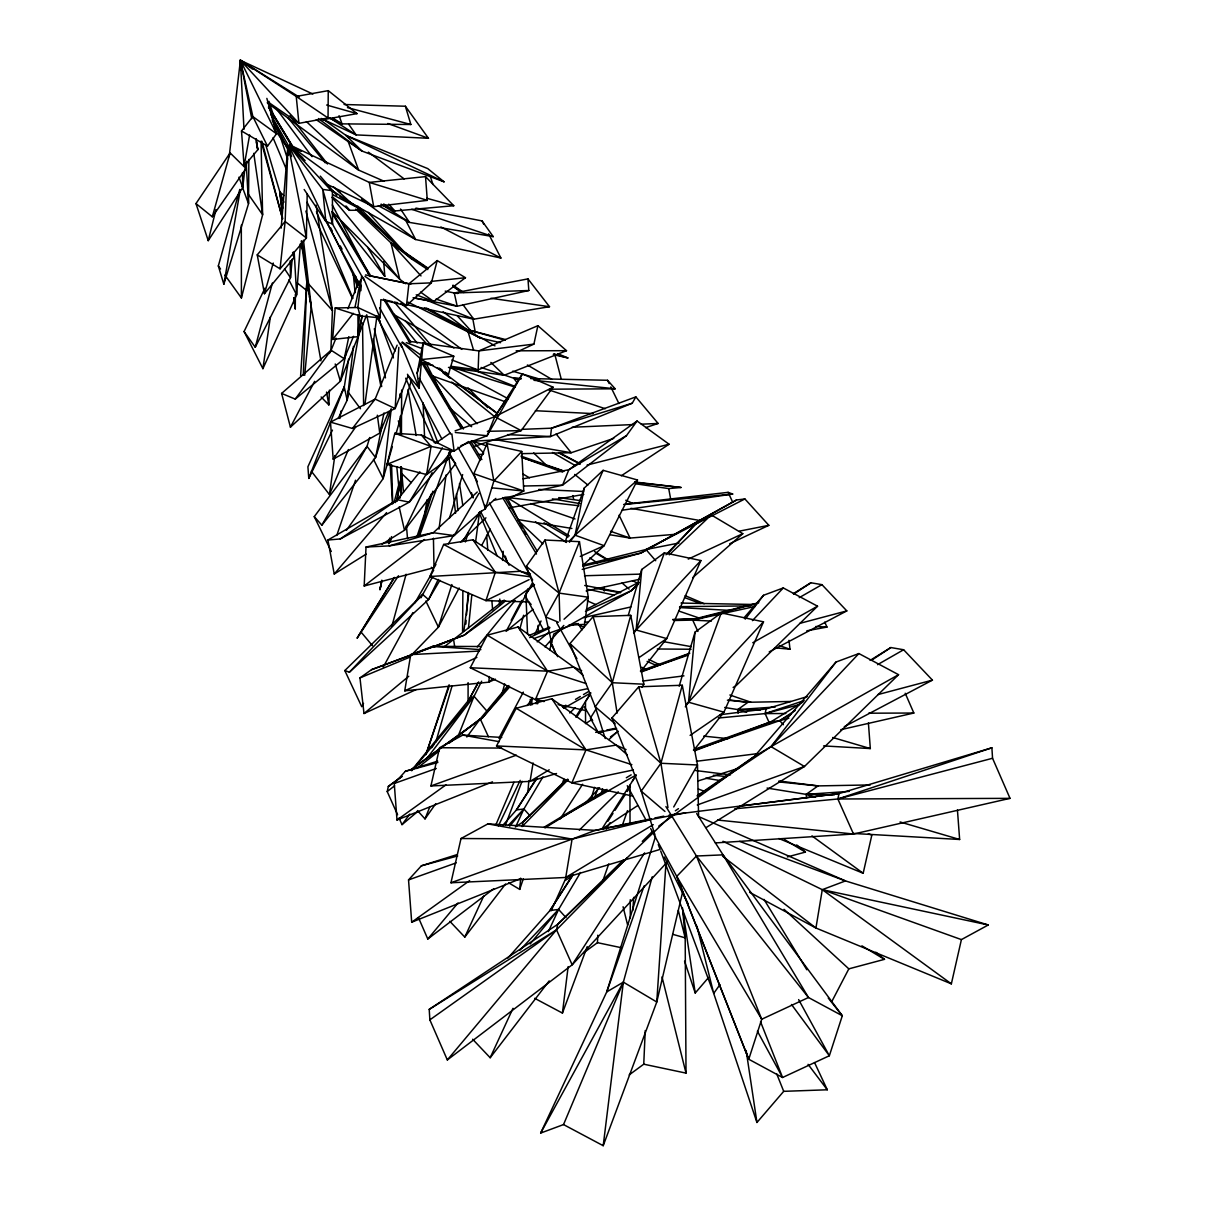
<?xml version="1.0" encoding="UTF-8"?>
<svg xmlns="http://www.w3.org/2000/svg" width="1206" height="1206" viewBox="0 0 1206 1206"><rect width="100%" height="100%" fill="white"/><g stroke="black" fill="none" stroke-linecap="round" stroke-linejoin="round"><path stroke-width="1.5" d="M468.064 703.249L468.109 682.626M401.281 466.647L401.161 492.741L399.955 498.229M401.432 434.974L401.658 390.066M248.858 159.418L248.526 203.724L223.834 284.209L218.331 265.938L239.783 189.417M293.721 297.822L295.274 308.857L295.38 294.279M267.807 101.832L298.937 123.344L328.047 117.992L328.243 90.646L296.224 96.435L240.401 60.3L229.185 156.554M462.576 631.688L462.878 590.91M307.183 193.94L306.399 237.974L280.063 268.817L257.24 254.858L285.144 221.512L287.963 146.001M531.816 704.997L531.952 697.475M303.294 375.322L306.821 282.008L301.244 241.019M321.143 396.985L328.846 404.915L329.404 390.126M330.866 351.263L332.419 310.56L316.078 205.126M583.855 952.65L597.452 942.67L597.784 935.193M629.185 1074.893L643.748 1064.189L645.24 1030.572M435.924 564.498L434.009 567.664L364.182 585.98L366.021 547.027L433.331 532.72L454.134 535.585L481.722 510.997M294.219 252.25L293.902 257.888L264.446 293.721L257.24 254.858M398.809 347.358L395.176 408.548L352.438 428.477L330.489 422.115L333.188 459.169L379.769 433.09L388.829 411.457M359.433 314.6L358.076 336.64L332.63 339.459L335.178 307.982L357.881 307.515L380.086 317.856L380.84 299.631L406.467 305.585L431.386 282.852L437.22 260.556L465.471 277.712L433.738 301.47L413.356 297.792M360.88 290.706L361.227 285.189M300.611 375.835L306.821 282.008L311.254 306.279L304.696 375.322M665.938 863.662L656.773 1002.005L603.211 1145.7L563.534 1124.58L540.665 1133.067L606.739 991.905L644.185 885.792M632.803 910.485L633.693 897.37M499.435 604.598L499.827 599.065M502.57 560.428L503.219 551.278M465.878 624.06L466.134 620.351M466.541 614.759L468.154 592.432M300.369 244.26L296.631 294.837L262.908 368.659L244.079 331.544L264.928 288.204M281.164 228.13L287.571 149.755M508.691 882.837L519.726 889.41L520.675 878.179M527.881 792.116L528.831 780.885M292.169 259.169L290.495 277.727L255.25 347.268L244.079 331.544M640.989 671.094L666.722 638.592L700.897 560.549L664.4 552.83L641.728 569.473L636.135 629.984L633.979 633.06M693.963 750.057L723.932 712.188L763.504 621.829L721.248 612.904L695.018 632.17L688.536 702.224L685.31 706.822M402.035 342.398L421.467 359.569L448.451 374.448L453.773 356.207L423.11 343.017L419.13 388.091L408.216 375.548L395.176 408.548L375.141 399.111L330.489 422.115M468.441 628.296L471.832 594.799M489.35 676.566L488.777 682.174L404.734 690.827L410.733 654.617L432.622 646.356L481.194 646.506M280.063 268.817L285.144 221.512L306.399 237.974L288.762 147.841M246.838 161.197L246.024 168.523L212.316 216.809L195.975 203.573L230.105 152.906L246.024 168.523L245.738 162.916M244.848 168.976L242.753 187.608L208.231 240.657L195.975 203.573M353.448 346.424L347.177 400.166L338.193 418.467M391.091 410.206L383.131 478.616L346.424 530.263M361.664 276.023L357.881 307.515L360.142 315.972L380.086 317.856L363.292 277.531M534.68 998.312L562.433 1013.085L568.147 966.609M603.211 1145.7L623.351 982.151L652.22 876.807M438.999 529.117L446.039 475.013M463.903 630.678L468.817 593.503M475.601 541.991L479.521 512.264L485.43 508.857L493.857 481.043L521.761 451.436L487.073 443.657L473.852 473.702L485.43 508.857L484.993 505.193M311.314 471.169L329.464 494.596L334.816 455.612M339.911 418.482L340.936 411.05M343.74 390.623L348.579 359.192M364.966 404.04L376.845 316.816L380.252 321.324M262.908 368.659L270.34 317.027M424.467 516.53L426.954 499.857M421.391 435.034L431.024 446.386L426.607 474.561L387.005 464.385L394.859 433.271L421.391 435.034L454.119 451.089L468.561 441.532M533.097 762.976L530.052 781.382L430.904 785.95L439.587 747.735L462.787 735.087L501.756 737.439M223.834 284.209L240.311 189.644M256.154 138.69L257.798 149.74L244.109 166.111L249.627 134.936M362.222 315.399L347.177 400.166L344.238 386.915L307.907 466.767L308.781 478.39L332.464 430.12M389.01 543.62L389.674 539.926M396.789 501.274L401.869 473.672L401.749 468.018M362.071 315.655L358.076 336.64L357.926 314.796M381.955 580.493L379.95 589.628L381.699 580.433M388.649 543.62L389.689 538.087M396.653 501.274L401.869 473.672L411.216 482.641M583.719 564.574L604.146 545.685L637.507 480.003L603.106 470.325L584.262 488.038L575.066 535.193L569.443 542.248M400.678 343.378L419.13 388.091L417.11 373.242L423.11 343.017M346.318 351.67L340.378 381.186L290.42 427.165L281.616 393.412L331.092 350.237L335.992 338.132M382.242 424.467L375.579 457.541L321.851 525.168L314.253 516.635L367.031 446.371L369.714 437.507M348.836 336.67L344.238 358.74L295.244 399.096L281.616 393.412M354.986 307.259L360.745 279.686M383.975 412.995L379.769 433.09L377.342 415.211M397.573 814.713L387.216 791.573L388.317 786.448L401.884 776.483M807.176 696.616L766.127 708.902L765.132 713.59L769.639 723.675M379.95 589.628L381.94 580.433M451.195 366.338L478.134 369.971L533.911 344.102L537.876 325.695L566.519 350.69L504.214 375.247L448.481 367.423M390.352 542.097L391.558 536.61M658.28 844.532L660.089 849.416L565.735 877.471L450.954 882.762L461.009 838.532L487.872 823.894L595.267 830.376L685.671 812.769M778.865 838.517L863.164 873.265L871.848 835.049L868.32 833.783M749.589 892.289L815.934 928.017L951.353 983.855L961.408 939.61L988.272 924.972L845.466 880.923L739.685 841.396M682.551 892.289L656.773 1002.005L623.351 982.151L606.739 991.905L655.491 836.587M208.231 240.657L215.98 209.588M536.127 703.837L537.484 698.44M549.785 649.823L553.78 634.024L631.281 590.714L638.125 584.367M224.934 275.089L241.411 297.988L262.606 214.743L261.054 141.132L282.551 218.783L279.837 191.875L265.787 145.006M394.166 502.254L398.658 485.098L396.774 466.556M255.25 347.268L272.375 283.048M391.89 626.11L406.12 574.237M615.135 723.811L595.251 706.806L569.971 643.582L593.096 616.658L630.738 615.331L612.301 682.717L595.251 706.806L605.231 738.539M601.583 792.402L602.578 788.799M664.958 811.457L641.215 791.136L611.955 717.947L638.713 686.802L682.279 685.249L660.933 763.262L641.215 791.136L655.009 835.049M501.726 694.807L504.711 683.953M519.635 629.698L523.615 615.226M537.635 703.837L538.63 700.249M212.316 216.809L230.105 152.906M264.446 293.721L273.234 263.029M392.342 446.552L383.131 478.616L373.468 459.275M395.915 434.07L411.457 379.905M435.863 741.886L452.054 686.018M628.22 615.588L641.728 569.473M679.174 686.229L695.018 632.17M449.401 518.309L462.652 474.591M566.609 876.641L551.202 910.711M590.804 799.548L594.648 787.307M451.873 584.563L438.411 627.165L409.814 656.818M465.35 541.946L468.154 533.067M417.11 373.242L421.467 359.569L453.773 356.207M418.663 536.037L432.864 491.234M391.181 408.698L375.579 457.541L367.031 446.371L321.851 525.168M448.949 684.963L425.884 754.7L449.491 685.31M416.914 536.745L431.024 494.174M519.726 889.41L523.283 878.797M336.76 535.479L355.529 480.229M562.011 784.503L563.88 779.166M602.563 881.586L608.789 863.843M622.507 824.814L627.497 810.628M566.73 876.672L565.478 880.229L571.855 876.476M594.317 798.508L598.07 787.85M565.237 541.72L584.262 488.038M419.371 536.233L450.004 451.285M664.4 552.83L636.135 629.984L633.557 632.411M721.248 612.904L688.536 702.224L685.943 704.651M562.433 1013.085L587.201 946.65M505.45 825.07L522.062 781.232M308.781 478.39L344.238 386.915M558.423 622.251L545.79 616.975L526.329 566.353L544.946 540.032L579.453 541.66L559.087 593.111L545.79 616.975L551.609 642.557M417.442 810.568L425.009 818.904L429.849 806.814M458.159 736.022L474.048 696.299L481.661 681.209M347.901 308.751L359.102 281.088M473.732 446.612L521.173 430.602L553.057 387.186L522.409 373.966L494.792 416.733L487.088 435.743L460.903 445.647M397.136 345.157L375.141 399.111L352.438 428.477M353.509 336.323L344.238 358.74L331.092 350.237L295.244 399.096M563.534 1124.58L623.351 982.151L540.665 1133.067M329.464 494.596L348.413 449.536M495.756 825.085L513.937 782.287M531.137 604.477L528.952 601.945L485.943 600.633L429.954 576.483L443.672 544.434L472.933 539.791L520.329 571.282L530.625 575.744M603.106 470.325L575.066 535.193L569.941 540.454M449.853 921.339L464.792 937.092L483.696 896.103M516.002 826.08L523.886 809L542.956 776.86M472.646 1039.24L490.179 1057.737L512.987 1008.306M548.368 931.605L558.589 909.445L580.508 872.496M534.982 633.994L541.057 620.984M432.11 472.707L404.477 530.248L382.121 544.177M498.364 825.899L520.193 780.357M438.245 579.423L428.522 599.608L349.378 672.224L344.81 670.551L422.718 594.483L432.728 576.558M526.69 591.739L528.334 588.513M544.117 701.56L535.374 699.661L470.28 667.747L487.239 635.185L518.037 626.984L573.574 667.039L582.95 675.194M632.577 796.02L571.885 782.875L496.54 745.941L516.183 708.239L551.82 698.741L616.115 745.112L627.21 754.775M831.763 1001.628L848.828 968.855L884.48 959.343L875.858 952.258M290.42 427.165L314.645 381.337M329.359 353.509L331.092 350.237M459.154 587.985L438.411 627.165L425.869 601.025M481.767 545.293L490.284 529.178M498.877 738.253L523.329 692.108M477.712 683.305L468.908 699.872L411.442 770.513M511.163 620.321L521.731 600.437M363.519 703.384L361.725 706.671L344.81 670.551M383.252 667.084L412.859 612.633M420.924 597.784L422.718 594.483L428.522 599.608L439.904 580.267M478.646 681.918L468.908 699.872L474.048 696.299L487.45 711.721M532.148 583.342L506.098 631.341L533.142 609.332M522.409 373.966L487.088 435.743L455.34 432.487M642.044 687.405L643.868 684.209L630.738 615.331M673.717 806.965L697.49 764.981L682.279 685.249M398.508 575.759L357.187 638.049L394.272 577.508M470.325 441.411L550.509 436.527L632.261 403.196L635.848 396.88L658.114 423.457L645.692 427.633M414.924 602.819L433.663 570.167L431.341 567.272M478.933 493.39L454.134 535.585L389.327 545.881L366.021 547.027M442.346 447.833L426.607 474.561L450.637 457.345L455.672 463.586L404.477 530.248L399.171 506.942M462.652 541.584L480.109 511.917M606.241 829.11L610.055 822.673M448.346 543.921L454.074 534.409M426.607 473.506L409.301 502.178L340.273 538.931L327.911 540.032L334.243 574.026L366.172 554.127M586.222 700.52L590.051 694.189M632.411 781.141L636.105 775.021L544.057 827.256L606.965 789.402M357.187 638.049L394.392 577.493M596.126 708.947L590.397 718.113L598.493 732.947M536.308 778.729L516.439 809.919L502.872 825.266M575.639 717.012L590.548 693.616M572.865 874.576L549.966 910.515L507.937 958.046M636.135 775.292L601.734 829.261L637.492 805.698M560.142 818.964L582.619 784.247M644.652 852.883L572.172 964.815L447.336 1059.953L429.864 1019.854L429.215 1009.377L557.669 924.369L672.134 814.683L839.014 793.578L991.89 747.795L992.553 758.273L1010.025 798.357L853.516 834.024L715.339 842.934M536.926 778.367L516.439 809.919L523.886 809L530.143 815.889M576.875 716.831L583.011 707.364M573.347 874.501L549.966 910.515L558.589 909.445L565.991 917.585M607.899 821.271L612.98 813.447M615.015 810.311L625.175 794.664M627.21 791.528L630.256 786.84M455.069 430.874L494.792 416.733L510.455 393.623M333.188 459.169L355.785 426.834M425.009 818.904L435.743 803.709M719.937 984.609L713.711 993.412L756.946 1122.485L783.704 1091.34L827.286 1089.787L814.547 1062.561M493.631 500.384L562.539 485.189L626.487 435.622L637.054 421.015L669.089 444.23L621.301 475.782M431.627 747.72L433.738 744.795M312.882 94.038L240.401 60.3L252.868 116.605L241.501 130.972L267.491 146.152L276.506 133.776L266.858 98.379M399.05 818.03L402.005 824.648L409.829 814.065M466.828 737.017L480.229 718.882L507.62 685.943M426.894 758.484L474.048 696.299L411.834 770.679M464.792 937.092L505.54 884.028M745.202 619.145L763.534 595.282L783.282 587.94L817.562 606.196L736.278 685.505L733.127 687.465M490.179 1057.737L549.182 980.9M706.113 827.572L804.462 766.488L898.56 674.682L858.883 653.546L836.014 662.034L771.026 746.635L698.485 795.357M527.082 705.585L532.841 698.244M332.63 339.459L353.283 313.334M395.116 502.631L419.869 471.817M477.229 646.989L515.113 600.482M508.857 685.536L482.702 717.585L411.156 769.79M509.686 826.216L523.886 809L508.48 825.206M530.143 943.951L558.589 909.445L519.771 950.283M452.054 450.863L409.301 502.178L397.543 499.766L327.911 540.032M418.437 917.57L427.783 939.007L458.009 902.962M447.336 1059.953L556.524 929.796L627.241 857.737M334.243 574.026L386.583 512.625M684.556 961.167L695.229 993.035L708.615 977.448M533.776 584.217L525.861 593.352L527.565 634.266M744.087 617.758L763.534 595.282M836.014 662.034L754.413 756.388L658.793 826.065M509.61 687.013L482.702 717.585L444.064 745.474M544.961 646.868L563.835 625.432M492.485 781.85L397 820.02L394.256 783.478L405.367 771.297L437.688 761.137M520.721 878.616L411.698 922.213L408.533 879.913L421.391 865.802L456.938 854.632M584.413 804.085L599.608 787.669M667.822 861.416L572.172 964.815L556.524 929.796L557.669 924.369L623.487 859.833M700.897 560.549L636.135 629.984L666.722 638.592L639.18 657.481M763.504 621.829L688.536 702.224L723.932 712.188L690.118 735.374M349.378 672.224L422.718 594.483M667.627 553.69L695.545 524.128L711.239 514.917L742.79 533.67L692.711 577.599M752.408 620.653L783.282 587.94M858.883 653.546L771.026 746.635L754.413 756.388L697.053 795.854M638.999 582.724L631.281 590.714L585.468 611.412M665.983 554.76L695.545 524.128M665.923 806.573L696.45 856.019L761.71 1019.251L748.76 1059.245L676.747 876.385L696.45 856.019L723.042 854.858L842.301 1015.753L829.351 1055.747L782.573 1077.501L748.76 1059.245L676.747 876.385L650.667 828.567M568.116 779.694L522.092 826.577L523.087 821.889L565.9 779.92M569.745 712.972L575.066 707.756M579.302 830.12L618.271 791.829M642.285 841.381L651.692 832.17M460.571 542.187L485.943 517.841M567.725 779.121L523.087 821.889L515.279 827.06M609.015 739.534L615.693 733.142M669.3 554.82L711.239 514.917M477.259 492.003L433.331 532.72L389.327 545.881M564.046 619.236L588.287 597.211L579.453 541.66M485.686 507.455L495.847 498.41M637.507 480.003L575.066 535.193L604.146 545.685L580.222 556.463M534.514 584.669L464.295 635.155L371.523 669.677L359.976 677.908L364.001 713.53L408.759 676.265M443.401 647.411L504.229 600.106M402.005 824.648L417.758 811.487M505.585 600.874L464.295 635.155L371.523 669.677M493.043 678.616L488.777 682.174L495.44 679.174M537.213 641.878L548.609 632.396M437.22 260.556L408.894 283.802L406.467 305.585L364.966 276.34M387.216 791.573L394.603 785.799M416.748 768.493L438.894 751.187M449.22 743.107L480.229 718.882L488.43 736.76M364.182 585.98L424.497 539.519M427.783 939.007L493.676 888.792M410.914 769.835L441.049 747.69M388.317 786.448L402.02 776.453M610.447 736.956L618.286 731.243M397 820.02L445.964 784.865M411.698 922.213L469.647 880.606M637.054 421.015L568.855 469.722L523.042 478.857M429.864 1019.854L556.524 929.796L429.215 1009.377M435.426 443.326L450.14 433.12M675.36 810.779L678.45 808.653M340.273 538.931L397.543 499.766M591.618 719.665L585.558 723.645L585.498 701.711M793.593 594.151L810.899 582.769L821.934 584.654L846.823 610.899L769.217 651.888M795.372 710.349L779.724 720.645L693.495 750.418M872.059 659.908L890.842 647.547L903.626 649.748L932.434 680.124L844.275 726.69M793.397 593.608L810.899 582.769M803.03 701.937L771.101 721.716L694.55 750.841M870.084 660.406L890.842 647.547M544.961 827.874L605.698 790.608M549.197 769.82L530.052 781.382L556.524 773.513M653.245 824.648L565.735 877.471L572.081 839.12L595.267 830.376L651.134 818.784M562.644 707.123L565.855 705.193M575.473 699.405L580.297 696.495M583.493 694.566L588.317 691.671M626.321 777.749L631.16 774.84M626.487 435.622L568.855 469.722L562.539 485.189L523.57 486.018M799.231 597.648L821.934 584.654M791.136 714.118L779.724 720.645L771.101 721.716L693.556 749.635M877.546 664.672L903.626 649.748M563.594 708.344L590.85 692.877M752.755 642.753L817.562 606.196M898.56 674.682L771.026 746.635L804.462 766.488L697.264 804.96M729.675 543.74L768.84 525.319L744.901 498.952L736.519 499.993L640.823 553.087L582.227 569.398M736.519 499.993L640.823 553.087L582.92 566.187M586.312 609.362L638.954 582.257M706.324 518.67L645.964 549.514L582.8 565.162M709.686 516.952L744.901 498.952M504.515 497.505L507.862 499.133L523.766 491.038L521.761 451.436M494.792 416.733L553.057 387.186M529.087 579.664L485.943 600.633L495.349 572.262L472.933 539.791M529.645 637.612L549.891 627.813M688.249 559.102L742.79 533.67M404.734 690.827L476.883 657.406M364.001 713.53L416.191 689.561M537.876 325.695L478.842 350.901L408.517 341.208M359.976 677.908L410.206 656.999M434.462 646.913L453.501 638.984L454.632 646.341M387.005 464.385L431.024 446.386L454.119 451.089L451.843 433.828M528.62 635.607L549.544 627.135M641.562 671.908L688.385 654.089M635.848 396.88L551.504 428.19L521.912 429.351M640.431 670.973L689.817 653.185M430.904 785.95L516.364 755.167M450.954 882.762L572.081 839.12L651.18 819.507M394.256 783.478L436.286 768.463M408.533 879.913L456.215 862.863M533.745 638.592L576.317 623.547L584.156 627.437L588.287 597.211L559.087 593.111L526.329 566.353M640.567 671.576L688.355 655.069M613.764 438.396L571.192 452.732L522.213 453.637M804.161 700.611L765.132 713.59L718.414 718.022M991.89 747.795L837.853 798.99L734.755 808.804M697.837 781.021L738.886 768.207M632.261 403.196L551.504 428.19L550.509 436.527L507.59 434.612M405.367 771.297L437.868 762.478M421.391 865.802L457.707 855.943M787.292 856.938L805.397 852.099L796.729 844.969M799.834 623.366L846.823 610.899M788.814 718.233L779.724 720.645L783.418 724.716M877.893 694.596L932.434 680.124M799.442 704.545L765.132 713.59L785.83 713.515M992.553 758.273L837.853 798.99L853.516 834.024L717.57 820.035M757.489 603.332L692.711 620.11L674.018 620.502M587.081 465.079L669.089 444.23M758.77 602.699L695.169 618.799L673.099 619.914M599.337 732.419L602.985 731.514M840.763 729.69L913.847 713.032L905.224 693.254M583.644 617.593L630.904 606.95M445.21 291.128L454.27 292.968L527.957 278.887L528.831 290.51L457.21 306.218L413.251 297.852M586.161 590.955L639.225 579.347M755.197 606.452L692.711 620.11L697.927 631.477M587.367 688.732L535.374 699.661L547.554 671.169L518.037 626.984M633.406 769.956L571.885 782.875L585.995 749.891L551.82 698.741M595.689 732.374L602.985 730.851M606.633 730.097L615.738 728.213M654.737 818.03L663.752 816.16M678.978 543.017L645.964 549.514L655.717 560.73M739.504 531.107L768.84 525.319M597.528 732.524L616.658 728.786M806.829 630.798L826.969 627.075L824.753 622.115M509.143 507.877L583.81 494.385M322.108 119.846L357.021 113.62L328.243 90.646M527.957 278.887L549.514 306.716L473.747 319.183L406.211 304.575M622.025 510.244L732.675 494.038L728.107 492.35L625.567 504.108M674.471 814.261L678.013 813.748M642.949 681.013L683.968 675.873M719.696 714.766L766.127 708.902M696.42 761.288L757.835 753.599M740.092 806.075L839.014 793.578L837.853 798.99L1010.025 798.357M533.911 344.102L478.842 350.901L478.134 369.971L451.843 359.961M669.149 815.045L672.134 814.683M289.726 144.946L369.277 182.407L425.522 176.619L427.301 200.362L373.709 206.678L327.474 184.503M430.798 281.45L465.471 277.712M623.623 504.5L732.675 494.038M425.522 176.619L453.757 205.713L394.875 210.96L381.262 204.658M635.728 483.817L668.712 488.581L681.058 487.48L634.703 481.978M676.415 534.213L630.06 538.072L610.07 534.771M775.322 706.987L737.725 709.58L724.7 707.485M849.28 791.377L806.136 794.362L767.076 788.076M429.954 576.483L520.329 571.282L530.444 573.83M410.733 654.617L479.068 651.074M568.84 625.175L584.578 624.376M572.081 427.271L633.798 424.527M641.29 424.195L658.114 423.457M431.386 282.852L408.894 283.802L365.508 274.908M436.029 299.088L457.21 306.218L454.27 292.968L528.831 290.51M584.413 622.175L588.166 622.055M672.647 619.492L695.169 618.799L692.711 620.11L711.359 621.075M584.488 575.759L640.522 574.116M487.33 431.326L521.173 430.602L496.45 417.608M478.435 454.436L483.274 454.345M790.94 701.47L747.991 702.269L727.399 700.173M870.325 784.925L818.03 785.905L778.805 781.91M679.611 606.678L750.735 605.879M289.154 145.609L322.726 189.432L332.404 190.684L362.282 210.176L349.634 210.311L332.63 197.121M550.117 389.191L615.166 388.799L607.553 380.282L530.58 378.578M868.667 713.198L913.847 713.032M516.153 350.81L566.519 350.69M439.587 747.735L501.681 748.067M461.009 838.532L572.081 839.12L487.872 823.894M657.315 648.994L691.098 649.25M344.087 104.5L405.382 106.234L410.869 124.504L342.052 123.871L328.439 117.615M760.308 710.002L737.725 709.58L738.147 713.304M834.326 794.89L806.136 794.362L806.558 798.025M681.058 603.06L756.207 604.538M503.113 374.659L513.681 378.202L521.188 378.367M538.75 489.44L583.568 491.475M470.28 667.747L547.554 671.169L573.574 667.039L581.654 670.672M496.54 745.941L585.995 749.891L616.115 745.112L626.095 749.589M405.382 106.234L428.462 138.283L356.117 134.891L321.188 118.444M643.868 684.209L612.301 682.717L569.971 643.582M535.374 410.718L593.005 413.598M815.784 626.502L826.969 627.075M679.566 607.568L731.846 610.522M823.577 745.911L870.325 748.564L868.41 722.982M853.215 833.452L959.644 839.482L957.443 810.055M432.622 646.356L480.862 649.657M775.157 647.818L789.99 649.22L788.995 640.311M492.063 487.842L523.766 491.038L473.852 473.702M713.424 775.262L726.509 776.589M703.701 736.127L728.062 738.645M516.892 382.377L513.681 378.202L521.067 378.97M533.972 380.312L615.166 388.799M634.989 482.46L681.058 487.48M505.088 497.249L579.031 505.766M729.404 699.932L747.991 702.269L737.725 709.58L746.68 712.218M695.726 770.544L730.489 774.9M778.91 780.991L818.03 785.905L806.136 794.362L815.166 797.015M530.369 576.77L495.349 572.262L443.672 544.434M420.909 362.252L429.713 363.443M423.125 363.865L432.879 365.237M558.755 497.581L581.006 500.701M454.27 292.968L457.933 293.495M490.902 298.259L549.514 306.716M705.691 778.217L720.585 780.614M518.173 519.605L571.9 528.469M415.919 208.095L482.053 220.909L493.224 236.632L409.482 222.401L378.322 205.713M552.378 498.862L579.86 503.595M495.772 439.723L571.192 452.732L556.147 433.964M630.934 508.314L700.852 520.675M594.664 588.136L620.366 592.749M462.787 735.087L499.163 741.675M663.586 641.652L691.324 646.672M584.714 585.468L620.819 592.297M369.142 275.646L410.794 284.119M597.452 942.67L621.18 947.675M643.748 1064.189L686.018 1073.114L685.189 937.831L682.521 907.952M988.272 924.972L822.281 889.666L722.997 841.291M488.611 233.813L500.897 258.024L415.618 239.512L339.866 196.563M385.302 300.053L392.432 301.606M397.648 302.736L394.226 301.982L431.688 346.062M558.122 704.59L585.528 710.53M588.483 589.402L613.884 595.071M500.565 342.685L480.561 338.147L408.11 302.163M553.328 354.639L567.875 357.941L557.669 353.659M505.404 339.534L467.415 329.645L426.2 307.982M347.479 107.605L410.869 124.504M426.788 198.266L453.757 205.713M326.63 105.028L357.021 113.62M505.088 340.258L467.415 329.645L473.611 350.283M553.524 353.901L567.875 357.941M672.797 934.348L685.189 937.831L678.3 910.44M512.686 371.192L539.67 379.121M832.698 737.499L870.325 748.564M900.053 821.964L959.644 839.482M427.301 200.362L369.277 182.407L373.709 206.678L289.546 145.248L295.545 149.77M450.396 366.805L515.203 387.156M335.178 307.982L360.142 315.972M585.875 683.485L547.554 671.169L487.239 635.185M631.869 764.649L585.995 749.891L516.183 708.239M471.757 440.974L486.455 445.813M521.505 457.315L563.82 471.229M513.681 378.202L517.208 379.377M548.896 389.93L605.246 408.713M411.728 209.301L493.224 236.632M481.088 367.468L504.214 375.247L490.857 362.433M678.857 611.065L700.023 618.331M779.408 645.587L789.99 649.22M729.856 695.003L750.916 702.224M520.992 456.124L563.684 470.913M530.67 503.55L575.036 518.957M610.538 531.288L630.06 538.072L619.085 515.188M429.517 374.9L505.435 401.809M961.408 939.61L822.281 889.666L815.934 928.017L722.53 856.124M522.123 457.511L562.659 472.134M387.819 123.494L428.462 138.283M394.859 433.271L431.024 446.386M323.027 119.077L345.971 135.404L427.723 168.584L444.064 181.82L361.906 151.021L316.289 119.726M684.541 597.543L700.354 603.497M698.395 789.041L705.389 791.664M416.221 294.822L433.738 301.47L420.593 292.123M406.271 342.61L422.04 348.609M332.404 190.684L332.539 224.014L325.831 221.376L304.153 189.493M475.465 370.559L515.309 386.568M424.814 299.495L473.747 319.183L462.923 304.621M685.174 595.674L704.229 603.739M384.051 181.217L358.619 170.106L267.235 102.766M647.109 661.385L657.345 665.908M587.232 600.814L595.809 604.613M625.748 500.234L632.547 503.309M318.399 118.535L361.906 151.021L345.971 135.404L444.064 181.82M632.502 580.734L637.582 583.131M648.768 659.396L660.345 665.124M440.883 226.969L500.897 258.024M558.589 452.883L580.131 464.024M332.615 194.618L362.282 210.176M560.338 453.215L580.192 463.707M424.527 307.937L480.561 338.147L467.415 329.645L470.657 331.56M450.486 367.604L508.314 398.839M641.728 667.28L646.627 669.948M295.922 149.243L289.606 145.172L301.108 151.368M394.513 315.007L453.938 347.976M552.484 452.461L575.141 465.501M543.981 522.786L568.162 536.956M595.553 553.011L608.457 560.564M522.967 474.018L529.464 477.832M480.38 337.288L494.973 345.881M527.399 364.996L551.715 379.317M784.503 839.587L805.397 852.099M861.913 945.836L884.48 959.343M508.872 498.621L569.292 535.901M594.558 551.489L608.774 560.262M299.163 97.053L240.401 60.3L240.461 69.677M332.524 117.917L342.052 123.871L339.037 115.686M289.636 145.157L296.013 149.137M383.704 203.98L394.875 210.96L388.784 204.161M245.089 63.33L240.401 60.3L240.567 69.662M329.54 117.766L356.117 134.891L348.655 124.158M381.096 204.116L409.482 222.401L400.528 209.015M427.798 269.586L412.211 259.35L390.97 242.888L355.755 209.12M452.732 285.973L462.079 292.108M535.494 521.881L566.534 542.459M589.809 557.896L597.558 563.036M328.047 117.992L296.224 96.435L298.937 123.344L240.401 60.3L243.989 129.328M428.16 268.245L390.97 242.888L399.729 279.264L405.713 283.757M452.959 285.159L463.797 292.545M439.331 368.132L442.376 370.242M427.633 268.637L390.97 242.888L421 275.918M453.607 286.877L461.25 292.244M402.337 342.097L420.788 355.046M244.984 63.571L240.401 60.3L240.823 67.747M252.506 69.119L240.401 60.3L251.768 118.716M811.94 835.894L863.164 873.265M951.353 983.855L822.281 889.666L845.466 880.923L698.591 816.552L697.49 764.981L660.933 763.262L611.955 717.947M345.971 135.404L348.956 137.635M368.358 152.137L404.161 178.91M243.401 62.546L240.401 60.3L241.14 63.828M361.589 199.126L415.618 239.512L405.291 219.537M443.145 311.796L468.591 330.866M400.663 303.354L461.792 349.378M442.873 372.714L450.396 378.367M457.918 384.021L497.023 413.417M437.341 367.664L497.46 413.462M356.222 277.169L353.388 274.983L325.741 219.628M296.902 282.671L306.972 290.706M574.704 474.425L587.865 485.008M451.677 382.121L495.365 417.261M448.798 407.342L471.652 426.728M622.055 582.98L629.095 589.071M243.069 62.697L240.401 60.3L242.481 65.154M283.923 195.568L279.837 191.875L282.294 210.447M784.036 909.324L848.828 968.855M333.504 186.855L350.765 202.744M357.594 209.03L412.211 259.35L358.408 209.437M306.384 121.595L358.619 170.106L347.871 140.62M293.555 149.273L296.314 151.835M337.71 190.231L340.469 192.794M293.36 149.107L302.661 157.76M518.294 520.555L542.911 543.861M289.35 145.413L305.103 160.579M533.715 452.943L547.117 466.044M357.73 206.105L405.533 253.727M332.389 212.015L399.729 279.264L331.997 197.332M468.079 387.94L487.706 407.613M472.36 440.899L483.727 453.079M289.319 145.534L332.946 192.402M345.775 206.181L349.634 210.311L346.137 206.241M405.337 320.871L427.06 344.238M432.411 375.654L477.048 423.728M368.132 212.301L405.683 253.622M457.3 315.821L471.079 330.972M308.043 283.365L332.419 310.56L305.887 211.08M592.659 720.66L584.201 706.475M243.974 64.461L240.401 60.3L276.506 133.776L252.868 116.605L267.491 146.152M320.299 176.136L336.806 195.372M457.556 421.211L463.526 428.266M360.775 631.733L372.503 645.723M288.249 118.082L325.319 162.87M393.623 313.741L417.125 343.047M340.861 220.894L384.804 276.325L383.704 261.536M828.251 998.055L842.301 1015.753L808.472 997.513L696.45 856.019M289.937 115.761L327.504 164.016M808.065 1064.34L827.286 1089.787M276.204 108.48L312.022 156.659M347.494 391.287L360.488 408.759M791.498 1004.492L829.351 1055.747L798.628 999.593M218.331 265.938L220.532 268.983M274.365 129.057L286.199 145.73M247.667 193.277L262.606 214.743L253.773 153.343M284.526 268.787L290.495 277.727L290.194 260.798M358.544 282.792L353.388 274.983L355.107 292.726M696.676 813.568L723.042 854.858L808.472 997.513L761.71 1019.251L676.747 876.385M764.001 899.39L806.814 969.76M270.626 110.093L293.043 147.026M268.637 106.987L294.927 150.464M331.921 211.653L370.86 276.053M385.468 300.204L410.779 342.067M423.442 363.006L463.36 429.019M471.139 441.893L481.857 459.607M505.224 498.244L537.348 551.383M268.456 107.093L294.581 150.66M332.313 213.598L370.046 276.521M383.598 299.118L409.723 342.685M420.366 360.428L460.994 428.205M469.707 442.723L480.35 460.466M502.601 497.581L536.474 554.051M578.066 623.442L581.94 629.894M367.74 247.366L384.804 276.325M270.822 114.404L291.113 150.464M331.68 222.613L363.956 279.988M379.619 307.862L401.749 347.207M419.266 378.352L450.622 434.1M457.994 447.215L477.365 481.646M489.35 502.947L532.675 580.011M556.659 622.628L576.935 658.702M627.271 785.709L646.16 820.321M688.144 903.867L664.34 857.029M757.398 1031.19L782.573 1077.501L760.534 1021.708M274.275 123.253L287.646 148.112M330.444 227.633L332.223 230.949M340.243 245.858L342.037 249.16M272.209 120.103L289.003 151.654M324.369 218.105L358.83 282.897M376.513 316.108L395.071 350.991M407.447 374.252L441.909 439.029M448.979 452.325L472.842 497.174M480.802 512.128L509.083 565.282M524.987 595.176L543.544 630.06M549.74 641.698L557.685 656.637M332.298 204.945L368.93 274.35M288.882 279.852L296.631 294.837L294.189 252.054M426.623 364.363L446.25 402.382M482.053 220.909L483.696 224.135M507.862 499.133L522.319 527.851M523.977 531.137L525.635 534.424M607.553 380.282L609.181 383.598M610.809 386.93L618.919 403.543M288.852 145.836L325.831 221.376L322.726 189.432L332.539 224.014M314.253 516.635L331.303 551.519M307.138 202.306L352.499 298.47M728.107 492.35L732.72 502.209M358.137 285.189L353.388 274.983L357.549 287.345M405.683 378.217L434.326 442.692M373.347 346.695L374.81 350.147M273.053 137.786L286.124 168.78M316.439 211.683L352.845 298.259M479.114 512.49L497.098 555.815M776.724 1073.868L783.704 1091.34M283.938 202.261L279.837 191.875L282.717 208.337M300.339 243.853L303.068 250.773M552.016 644.29L555.092 652.25M423.502 404.523L437.914 442.919M377.659 316.047L393.427 357.911M660.692 851.029L713.711 993.412L696.887 926.072M241.878 185.724L248.526 203.724L246.205 162.75M238.954 177.192L242.753 187.608L242.481 172.624M398.312 420.849L400.799 427.934M430.06 175.654L432.969 184.488M471.425 492.621L473.174 497.957M505.314 556.132L507.048 561.453M268.923 101.304L274.033 117.118M277.425 127.64L287.616 159.192M335.223 363.986L340.378 381.186L366.714 314.781L380.96 386.478M638.713 686.802L660.933 763.262L667.973 807.643M593.096 616.658L612.301 682.717L617.125 713.138M289.048 147.705L291.566 156.554M544.946 540.032L559.087 593.111L559.946 621.045M261.958 141.343L282.551 218.783M554.715 354.021L561.197 378.895M662.004 976.89L686.018 1073.114M623.065 906.746L627.602 924.927M292.591 252.431L293.902 257.888L293.616 252.295M572.835 495.56L573.649 499.133M374.312 328.756L385.483 377.885M256.381 142.444L257.798 149.74L256.23 140.725M668.712 488.581L670.717 499.314M472.646 317.962L475.39 332.766M487.073 443.657L493.857 481.043M309.46 296.676L320.947 360.896M326.54 392.086L328.846 404.915M408.035 389.568L416.176 435.517M373.242 338.645L381.684 386.553M459.471 483.561L462.833 505.615M746.152 1050.471L756.946 1122.485M682.988 911.299L695.229 993.035M301.907 241.064L311.254 306.279L303.475 240.205M293.797 297.716L295.274 308.857M448.542 453.652L455.582 513.289M403.482 492.244L401.869 473.672L401.161 492.741L400.829 466.647M406.407 525.665L407.538 538.66M537.997 625.401L538.6 632.818M499.465 600.769L499.766 604.492M486.621 535.283L487.827 550.162M491.852 600.407L492.606 609.708M456.486 493.812L457.813 510.635M241.501 130.972L244.109 166.111M390.126 464.506L392.598 503.671M288.234 147.886L288.611 155.348M423.08 402.804L424.602 437.778M530.263 699.359L530.489 704.997M391.603 464.732L392.719 503.686M604.161 587.382L604.236 591.061M433.436 538.238L434.009 567.664M400.844 420.924L401.101 434.115M288.144 149.8L288.249 155.438M399.925 393.985L399.97 397.709M400.211 416.341L400.437 434.974M362.539 322.997L363.624 405.608M629.924 785.242L630.029 823.638M630.256 899.721L630.316 918.279M241.321 225.16L241.411 297.988M448.451 374.448L445.406 372.353L448.451 374.448"/></g></svg>
